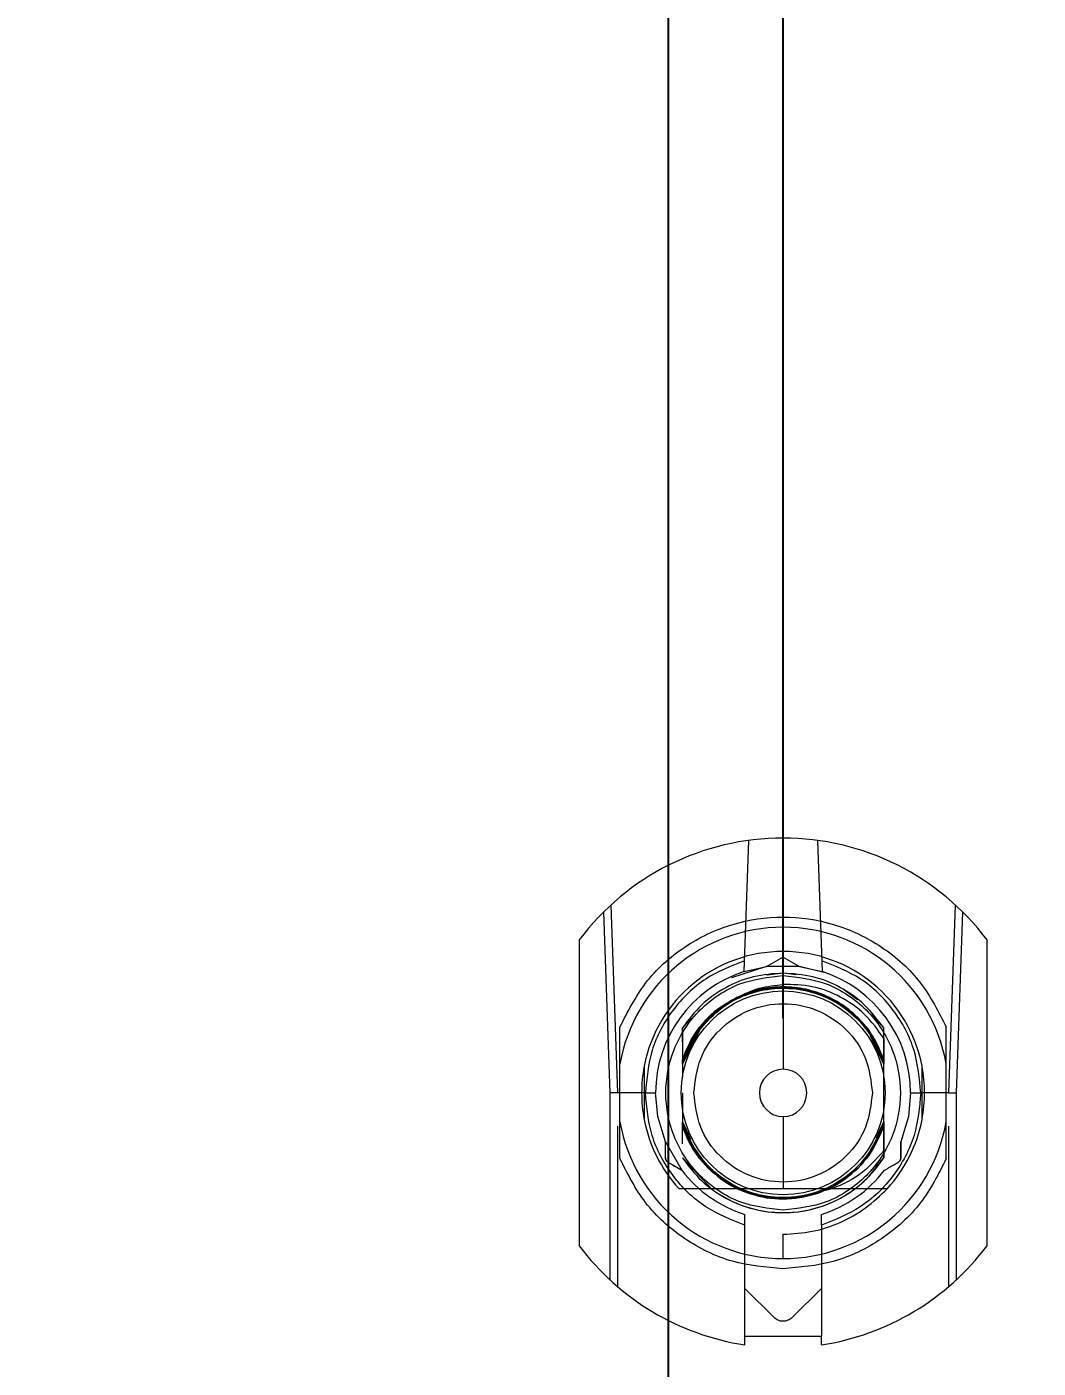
# Model space of a CAD drawing. Header units: millimetres. Extents: x -84 to 500, y -79 to 355.
# Drawn here: x 335.18 to 355.01, y 235.14 to 261.46 of the extents above; entities that cross this region are included whole.
import ezdxf
from ezdxf.lldxf.tags import DXFTag

# ---------------------------------------------------------------- set-up
doc = ezdxf.new("R2010")
doc.units = ezdxf.units.MM
doc.header["$PDSIZE"] = -1
tags = doc.linetypes.add('HIDDEN', pattern=[1.905, 1.27, -0.635]).pattern_tags.tags
tags[6:7] = [DXFTag(74, 4), DXFTag(75, 0), DXFTag(340, '0'), DXFTag(46, 1.0), DXFTag(50, 0.0), DXFTag(44, 0.0), DXFTag(45, 0.0)]
tags[4:5] = [DXFTag(74, 4), DXFTag(75, 0), DXFTag(340, '0'), DXFTag(46, 1.0), DXFTag(50, 0.0), DXFTag(44, 0.0), DXFTag(45, 0.0)]
doc.dimstyles.new('ISO-25', dxfattribs={"dimtxt": 2.5, "dimasz": 2.5, "dimexe": 1.25, "dimexo": 0.625, "dimtad": 1, "dimtxsty": 'Standard', "dimcen": 2.5, "dimadec": 0, "dimazin": 0, "dimtfac": 1, "dimtmove": 0, "dimatfit": 3, "dimfxl": 0, "dimarcsym": 0})

# ---------------------------------------------------------------- blocks, each defined once
blk = doc.blocks.new('*D104')
at = {"color": 0, "linetype": 'ByBlock', "lineweight": -2}
for p, q in [((357.387, 315.419), (357.387, 343.952)), ((359.8, 308.815), (357.387, 315.419)), ((359.8, 282.085), (359.8, 308.815))]:
    blk.add_line(p, q, dxfattribs=at)
at = {"layer": 'DEFPOINTS', "color": 0, "linetype": 'ByBlock'}
blk.add_point((359.8, 281.085), dxfattribs=at)
at = {"color": 0, "linetype": 'ByBlock', "insert": (354.113, 333.75), "char_height": 3.5, "attachment_point": 5, "rotation": 90}
blk.add_mtext('359,800', dxfattribs=at)
blk = doc.blocks.new('*D103')
at = {"color": 0, "linetype": 'ByBlock', "lineweight": -2}
blk.add_line((392.56, 287.37), (392.56, 345.31), dxfattribs=at)
at = {"layer": 'DEFPOINTS', "color": 0, "linetype": 'ByBlock'}
blk.add_point((392.56, 286.37), dxfattribs=at)
at = {"color": 0, "linetype": 'ByBlock', "insert": (389.286, 334.81), "char_height": 3.5, "attachment_point": 5, "rotation": 90}
blk.add_mtext('392,560', dxfattribs=at)
blk = doc.blocks.new('*D60')
at = {"color": 0, "linetype": 'ByBlock', "lineweight": -2}
for p, q in [((429.688, 279.42), (436.292, 282.059)), ((436.292, 282.059), (465.42, 282.059)), ((399.51, 279.42), (429.688, 279.42))]:
    blk.add_line(p, q, dxfattribs=at)
at = {"layer": 'DEFPOINTS', "color": 0, "linetype": 'ByBlock'}
blk.add_point((398.51, 279.42), dxfattribs=at)
at = {"color": 0, "linetype": 'ByBlock', "insert": (454.92, 285.333), "char_height": 3.5, "attachment_point": 5}
blk.add_mtext('279,420', dxfattribs=at)
blk = doc.blocks.new('*D190')
at = {"color": 0, "linetype": 'ByBlock', "lineweight": -2}
for p, q in [((429.827, 280.62), (436.431, 290.705)), ((436.431, 290.705), (464.964, 290.705)), ((361.265, 280.62), (429.827, 280.62))]:
    blk.add_line(p, q, dxfattribs=at)
at = {"layer": 'DEFPOINTS', "color": 0, "linetype": 'ByBlock'}
blk.add_point((360.265, 280.62), dxfattribs=at)
at = {"color": 0, "linetype": 'ByBlock', "insert": (454.762, 293.979), "char_height": 3.5, "attachment_point": 5}
blk.add_mtext('280,620', dxfattribs=at)
blk = doc.blocks.new('*D116')
at = {"color": 0, "linetype": 'ByBlock', "lineweight": -2}
for p, q in [((400.941, 308.34), (400.941, 337.468)), ((407.239, 301.736), (400.941, 308.34)), ((407.239, 211.51), (407.239, 301.736))]:
    blk.add_line(p, q, dxfattribs=at)
at = {"layer": 'DEFPOINTS', "color": 0, "linetype": 'ByBlock'}
blk.add_point((407.239, 210.51), dxfattribs=at)
at = {"color": 0, "linetype": 'ByBlock', "insert": (397.667, 326.968), "char_height": 3.5, "attachment_point": 5, "rotation": 90}
blk.add_mtext('407,239', dxfattribs=at)
blk = doc.blocks.new('*D94')
at = {"color": 0, "linetype": 'ByBlock', "lineweight": -2}
for p, q in [((432.095, 298.31), (435.867, 300.366)), ((435.867, 300.366), (463.84, 300.366)), ((426.491, 298.31), (432.095, 298.31))]:
    blk.add_line(p, q, dxfattribs=at)
at = {"layer": 'DEFPOINTS', "color": 0, "linetype": 'ByBlock'}
blk.add_point((425.491, 298.31), dxfattribs=at)
at = {"color": 0, "linetype": 'ByBlock', "insert": (453.918, 303.64), "char_height": 3.5, "attachment_point": 5}
blk.add_mtext('298,310', dxfattribs=at)
blk = doc.blocks.new('*D100')
at = {"color": 0, "linetype": 'ByBlock', "lineweight": -2}
for p, q in [((438.404, 304.8), (441.522, 311.942)), ((441.522, 311.942), (469.46, 311.942)), ((432.8, 304.8), (438.404, 304.8))]:
    blk.add_line(p, q, dxfattribs=at)
at = {"layer": 'DEFPOINTS', "color": 0, "linetype": 'ByBlock'}
blk.add_point((431.8, 304.8), dxfattribs=at)
at = {"color": 0, "linetype": 'ByBlock', "insert": (459.555, 315.216), "char_height": 3.5, "attachment_point": 5}
blk.add_mtext('304,800', dxfattribs=at)
blk = doc.blocks.new('*D102')
at = {"color": 0, "linetype": 'ByBlock', "lineweight": -2}
for p, q in [((423.034, 313.81), (423.034, 341.188)), ((431.8, 311.404), (423.034, 313.81)), ((431.8, 305.8), (431.8, 311.404))]:
    blk.add_line(p, q, dxfattribs=at)
at = {"layer": 'DEFPOINTS', "color": 0, "linetype": 'ByBlock'}
blk.add_point((431.8, 304.8), dxfattribs=at)
at = {"color": 0, "linetype": 'ByBlock', "insert": (419.76, 331.563), "char_height": 3.5, "attachment_point": 5, "rotation": 90}
blk.add_mtext('431,800', dxfattribs=at)
blk = doc.blocks.new('*D114')
at = {"color": 0, "linetype": 'ByBlock', "lineweight": -2}
for p, q in [((427.163, 240.585), (433.767, 246.415)), ((433.767, 246.415), (462.895, 246.415)), ((407.051, 240.585), (427.163, 240.585))]:
    blk.add_line(p, q, dxfattribs=at)
at = {"layer": 'DEFPOINTS', "color": 0, "linetype": 'ByBlock'}
blk.add_point((406.051, 240.585), dxfattribs=at)
at = {"color": 0, "linetype": 'ByBlock', "insert": (452.395, 249.689), "char_height": 3.5, "attachment_point": 5}
blk.add_mtext('240,585', dxfattribs=at)
blk = doc.blocks.new('*D117')
at = {"color": 0, "linetype": 'ByBlock', "lineweight": -2}
for p, q in [((375.623, 311.577), (375.623, 340.11)), ((378.2, 304.973), (375.623, 311.577)), ((378.2, 242.005), (378.2, 304.973))]:
    blk.add_line(p, q, dxfattribs=at)
at = {"layer": 'DEFPOINTS', "color": 0, "linetype": 'ByBlock'}
blk.add_point((378.2, 241.005), dxfattribs=at)
at = {"color": 0, "linetype": 'ByBlock', "insert": (372.349, 329.907), "char_height": 3.5, "attachment_point": 5, "rotation": 90}
blk.add_mtext('378,200', dxfattribs=at)
blk = doc.blocks.new('*D118')
at = {"color": 0, "linetype": 'ByBlock', "lineweight": -2}
for p, q in [((346.874, 316.264), (346.874, 343.047)), ((350.01, 309.66), (346.874, 316.264)), ((350.01, 242.005), (350.01, 309.66))]:
    blk.add_line(p, q, dxfattribs=at)
at = {"layer": 'DEFPOINTS', "color": 0, "linetype": 'ByBlock'}
blk.add_point((350.01, 241.005), dxfattribs=at)
at = {"color": 0, "linetype": 'ByBlock', "insert": (343.6, 333.72), "char_height": 3.5, "attachment_point": 5, "rotation": 90}
blk.add_mtext('350,010', dxfattribs=at)
blk = doc.blocks.new('*D187')
at = {"color": 0, "linetype": 'ByBlock', "lineweight": -2}
for p, q in [((338.803, 312.856), (338.803, 341.984)), ((347.76, 306.252), (338.803, 312.856)), ((347.76, 174.27), (347.76, 306.252))]:
    blk.add_line(p, q, dxfattribs=at)
at = {"layer": 'DEFPOINTS', "color": 0, "linetype": 'ByBlock'}
blk.add_point((347.76, 173.27), dxfattribs=at)
at = {"color": 0, "linetype": 'ByBlock', "insert": (335.529, 331.484), "char_height": 3.5, "attachment_point": 5, "rotation": 90}
blk.add_mtext('347,760', dxfattribs=at)
blk = doc.blocks.new('*D188')
at = {"color": 0, "linetype": 'ByBlock', "lineweight": -2}
for p, q in [((366.99, 308.283), (366.99, 337.411)), ((375.63, 301.679), (366.99, 308.283)), ((375.63, 176.67), (375.63, 301.679))]:
    blk.add_line(p, q, dxfattribs=at)
at = {"layer": 'DEFPOINTS', "color": 0, "linetype": 'ByBlock'}
blk.add_point((375.63, 175.67), dxfattribs=at)
at = {"color": 0, "linetype": 'ByBlock', "insert": (363.716, 326.911), "char_height": 3.5, "attachment_point": 5, "rotation": 90}
blk.add_mtext('375,630', dxfattribs=at)

msp = doc.modelspace()

# ---------------------------------------------------------------- linework, layer by layer
at = {"color": 7, "linetype": 'HIDDEN', "lineweight": 0}
for p, q in [((349.2451, 242.9201), (349.335, 245.4942)), ((350.685, 245.4942), (350.7749, 242.9201)), ((346.6313, 244.2257), (346.76, 240.54)), ((353.26, 240.54), (353.3887, 244.2257)), ((346.6156, 240.54), (346.4915, 244.0925)), ((353.5285, 244.0925), (353.4044, 240.54)), ((349.6871, 243.0191), (349.96, 243.1766)), ((350.06, 243.1766), (350.3329, 243.0191)), ((349.6871, 243.0191), (348.999, 242.7989)), ((349.2451, 242.9201), (349.6871, 243.0191)), ((350.3329, 243.0191), (349.6871, 243.0191)), ((350.3329, 243.0191), (350.7749, 242.9201)), ((350.8108, 242.9), (350.3329, 243.0191)), ((350.01, 242.89), (349.6863, 242.8494)), ((350.01, 242.89), (349.6997, 242.8511)), ((350.2749, 242.8568), (350.01, 242.89)), ((351.0497, 242.3409), (350.6895, 242.4986)), ((351.4666, 242.3645), (351.185, 242.5752)), ((348.2004, 242.011), (348.035, 241.8135)), ((348.1518, 241.9528), (348.035, 241.8135)), ((351.985, 241.8135), (351.7558, 242.087)), ((348.035, 241.5409), (348.035, 241.8135)), ((348.035, 241.8135), (348.035, 241.1909)), ((348.035, 241.106), (348.3962, 241.8115)), ((348.035, 241.1909), (348.2993, 241.7049)), ((348.2993, 241.7049), (348.035, 241.1909)), ((348.035, 241.1909), (348.2993, 241.7049)), ((348.035, 241.106), (348.2859, 241.6381)), ((348.2859, 241.6381), (348.035, 241.106)), ((348.035, 241.106), (348.2859, 241.6381)), ((348.2859, 241.6381), (348.035, 241.106)), ((348.2648, 241.6379), (348.035, 241.1909)), ((351.985, 241.1909), (351.7216, 241.7032)), ((351.7226, 241.6625), (351.985, 241.106)), ((351.985, 241.106), (351.7226, 241.6625)), ((351.7226, 241.6625), (351.985, 241.106)), ((351.985, 241.106), (351.7226, 241.6625)), ((351.985, 241.1909), (351.985, 241.8135)), ((351.985, 240.8552), (351.985, 241.6126)), ((351.985, 241.6126), (351.985, 241.1909)), ((348.035, 241.106), (348.2566, 241.5759)), ((348.2565, 241.5758), (348.035, 241.106)), ((347.285, 241.0644), (347.285, 241.0644)), ((348.035, 241.106), (348.035, 240.8552)), ((351.985, 240.2248), (351.985, 240.8552)), ((346.76, 240.54), (346.6156, 240.54)), ((346.6157, 236.8687), (346.6157, 240.54)), ((347.31, 240.54), (346.76, 240.54)), ((347.31, 240.54), (347.51, 240.54)), ((348.035, 240.54), (348.035, 240.2719)), ((352.51, 240.54), (352.71, 240.54)), ((353.26, 240.54), (352.71, 240.54)), ((353.26, 240.54), (353.4043, 240.54)), ((353.4043, 240.54), (353.4043, 236.8687)), ((348.035, 240.4584), (348.035, 240.2248)), ((348.035, 240.2248), (348.035, 239.974)), ((351.985, 239.2665), (351.985, 240.2248)), ((346.76, 239.8897), (346.76, 236.7403)), ((348.1948, 239.635), (348.035, 239.974)), ((348.035, 239.974), (348.1948, 239.635)), ((348.035, 239.5391), (348.035, 239.8891)), ((348.3289, 239.3174), (348.035, 239.8891)), ((348.329, 239.3174), (348.035, 239.8891)), ((348.035, 239.8891), (348.159, 239.648)), ((351.8231, 239.5743), (351.985, 239.8891)), ((351.985, 239.974), (351.8375, 239.6611)), ((351.8375, 239.6611), (351.985, 239.974)), ((351.985, 239.2665), (351.985, 239.8891)), ((351.985, 239.8891), (351.985, 239.2665)), ((353.26, 236.7403), (353.26, 239.8897)), ((347.7016, 239.5801), (348.0245, 239.0209)), ((352.3184, 239.5801), (352.3184, 239.265)), ((348.6124, 238.6508), (348.035, 239.2665)), ((348.035, 239.2665), (348.2328, 239.0305)), ((351.8356, 239.0882), (351.985, 239.2665)), ((348.0245, 239.0209), (347.7516, 239.1784)), ((349.26, 235.765), (349.26, 237.9463)), ((350.76, 237.9463), (350.76, 235.765)), ((349.8332, 236.1319), (349.26, 236.7052)), ((350.76, 236.7052), (350.1868, 236.1319))]:
    msp.add_line(p, q, dxfattribs=at)
at = {"color": 7, "linetype": 'Continuous', "lineweight": 15}
for p, q in [((350.01, 243.315), (350.01, 243.79)), ((346.01, 243.54), (346.01, 237.54)), ((354.01, 237.54), (354.01, 243.54)), ((350.01, 243.315), (350.01, 241.0048)), ((350.01, 240.0752), (350.01, 238.665)), ((350.01, 237.29), (350.01, 237.765)), ((349.26, 235.765), (350.76, 235.765)), ((349.26, 235.5966), (349.26, 235.765)), ((350.76, 235.5966), (350.76, 235.765))]:
    msp.add_line(p, q, dxfattribs=at)
at = {"color": 7, "linetype": 'HIDDEN', "lineweight": 0, "flags": 128}
for points in [[(351.0372, 242.3192), (351.0372, 242.3192)], [(348.035, 241.8135), (348.035, 241.8135)], [(351.985, 241.8135), (351.985, 241.8135)], [(351.985, 241.8135), (351.985, 241.8135)], [(351.985, 241.8135), (351.985, 241.8135)], [(351.985, 241.8135), (351.985, 241.8135)], [(351.985, 241.8135), (351.985, 241.8135)], [(351.985, 241.8135), (351.985, 241.8135)], [(351.985, 241.8135), (351.985, 241.8135)], [(351.7892, 241.5672), (351.7892, 241.5672)], [(348.035, 241.106), (348.035, 241.106)], [(348.035, 241.106), (348.035, 241.106)], [(348.035, 241.106), (348.035, 241.106)], [(348.035, 241.106), (348.035, 241.106)], [(348.035, 241.106), (348.035, 241.106)], [(348.035, 241.106), (348.035, 241.106)], [(348.035, 241.106), (348.035, 241.106)], [(348.035, 241.106), (348.035, 241.106)], [(351.985, 240.8552), (351.985, 240.8552)], [(347.7016, 239.5801), (347.5537, 240.0744), (347.51, 240.5485)], [(352.51, 240.54), (352.4663, 240.0744), (352.3184, 239.5801)], [(351.985, 240.2248), (351.985, 240.2248)], [(348.035, 239.974), (348.035, 239.974)], [(348.035, 239.974), (348.035, 239.974)], [(348.035, 239.974), (348.035, 239.974)], [(348.035, 239.974), (348.035, 239.974)], [(348.035, 239.974), (348.035, 239.974)], [(348.035, 239.2665), (348.035, 239.2665)], [(351.985, 239.2665), (351.985, 239.2665)], [(351.985, 239.2665), (351.985, 239.2665)], [(351.985, 239.2665), (351.985, 239.2665)], [(351.985, 239.2665), (351.985, 239.2665)], [(351.985, 239.2665), (351.985, 239.2665)], [(351.985, 239.2665), (351.985, 239.2665)], [(351.985, 239.2665), (351.985, 239.2665)], [(351.985, 239.2665), (351.985, 239.2665)], [(350.7861, 238.6108), (350.7575, 238.607), (350.7486, 238.6069), (350.7473, 238.6071), (350.7464, 238.6075), (350.7463, 238.6077), (350.7462, 238.6077), (350.7462, 238.6078), (350.7462, 238.6078), (350.7462, 238.6078), (350.7462, 238.6078), (350.7462, 238.6078), (350.7462, 238.6077), (350.7462, 238.6075), (350.7462, 238.6074), (350.7462, 238.6074), (350.7462, 238.6074), (350.7462, 238.6074), (350.7462, 238.6074), (350.7462, 238.6075), (350.7461, 238.6077), (350.7461, 238.6079), (350.746, 238.608), (350.746, 238.608), (350.746, 238.6081), (350.746, 238.6081), (350.746, 238.6081), (350.746, 238.6081), (350.746, 238.6084), (350.7461, 238.6088), (350.7465, 238.6094), (350.7494, 238.6121), (350.8789, 238.6763), (351.0419, 238.7634)]]:
    msp.add_lwpolyline(points, dxfattribs=at)
at = {"color": 7, "linetype": 'HIDDEN', "lineweight": 0}
msp.add_circle((350.01, 240.54), 2, dxfattribs=at)
at = {"color": 7, "linetype": 'Continuous', "lineweight": 15}
for radius, start, end in [(5, 36.8699, 143.1301), (3.25, 90, 169.93673), (3.25, 10.06327, 90), (2.775, 90, 169.10705), (2.775, 10.89295, 90), (2.775, 169.10676, 190.89295), (2.775, 349.10668, 10.89376), (0.4648, 90, 270), (0.4648, 270, 90), (2.775, 190.89324, 222.50663), (2.775, 317.49336, 349.10705), (3.25, 190.06327, 270), (3.25, 270, 349.93673), (5, 216.8699, 261.37307), (5, 278.62693, 323.1301)]:
    msp.add_arc((350.01, 240.54), radius, start, end, dxfattribs=at)
at = {"color": 7, "linetype": 'HIDDEN', "lineweight": 0}
for radius, start, end in [(2.5, 107.81569, 180), (2.5, 0, 72.18431), (2.35, 233.50581, 327.18508), (2.5, 217.42024, 252.5424), (2.5, 287.4576, 322.57976)]:
    msp.add_arc((350.01, 240.54), radius, start, end, dxfattribs=at)
at = {"color": 7, "linetype": 'Continuous', "lineweight": 15}
for points, knots in [([(346.81, 241.8294), (346.9609, 242.1284), (347.2697, 242.7401), (348.053, 243.4422), (348.9927, 243.8906), (350.01, 244.0386), (351.0273, 243.8906), (351.967, 243.4422), (352.7503, 242.7401), (353.0591, 242.1284), (353.21, 241.8294)], [0, 0, 0, 0, 0.1222036, 0.25, 0.3777964, 0.5, 0.6222036, 0.75, 0.8777964, 1, 1, 1, 1]), ([(346.81, 241.1079), (346.81, 241.1084), (346.81, 241.1096), (346.81, 241.1213), (346.81, 241.1648), (346.81, 241.3613), (346.81, 241.5952), (346.81, 241.7914), (346.81, 241.8294)], [0, 0, 0, 0, 0.0169294, 0.0393005, 0.081695, 0.2361978, 0.8521567, 1, 1, 1, 1]), ([(353.21, 241.1079), (353.21, 241.1084), (353.21, 241.1096), (353.21, 241.1213), (353.21, 241.1648), (353.21, 241.3613), (353.21, 241.5952), (353.21, 241.7914), (353.21, 241.8294)], [0, 0, 0, 0, 0.0169294, 0.0393005, 0.081695, 0.2361978, 0.8521567, 1, 1, 1, 1]), ([(346.81, 239.9721), (346.81, 240.148), (346.81, 240.5005), (346.81, 240.8936), (346.81, 241.086), (346.81, 241.1079)], [0, 0, 0, 0, 0.4691002, 0.9396132, 1, 1, 1, 1]), ([(347.285, 241.0644), (347.285, 240.7743), (347.285, 240.4212), (347.285, 240.077), (347.285, 240.0156)], [0, 0, 0, 0, 0.8214863, 1, 1, 1, 1]), ([(352.735, 240.0156), (352.735, 240.3057), (352.735, 240.6588), (352.735, 241.003), (352.735, 241.0644)], [0, 0, 0, 0, 0.821497, 1, 1, 1, 1]), ([(353.21, 239.9721), (353.21, 240.148), (353.21, 240.5005), (353.21, 240.8936), (353.21, 241.086), (353.21, 241.1079)], [0, 0, 0, 0, 0.4691002, 0.9396132, 1, 1, 1, 1]), ([(346.81, 239.2506), (346.81, 239.3851), (346.81, 239.5589), (346.81, 239.7532), (346.81, 239.8338), (346.81, 239.8878), (346.81, 239.9274), (346.81, 239.9536), (346.81, 239.9676), (346.81, 239.9717), (346.81, 239.972), (346.81, 239.9721)], [0, 0, 0, 0, 0.5219302, 0.6747067, 0.7796367, 0.8517307, 0.9016652, 0.9545658, 0.9758811, 0.9930943, 1, 1, 1, 1]), ([(353.21, 239.2506), (353.21, 239.3851), (353.21, 239.5589), (353.21, 239.7532), (353.21, 239.8338), (353.21, 239.8878), (353.21, 239.9274), (353.21, 239.9536), (353.21, 239.9676), (353.21, 239.9717), (353.21, 239.972), (353.21, 239.9721)], [0, 0, 0, 0, 0.5219302, 0.6747067, 0.7796367, 0.8517307, 0.9016652, 0.9545658, 0.9758811, 0.9930943, 1, 1, 1, 1]), ([(350.004, 237.09), (349.6705, 237.1186), (348.9883, 237.1772), (348.0505, 237.6434), (347.2689, 238.3403), (346.9607, 238.9517), (346.81, 239.2506)], [0, 0, 0, 0, 0.2444238, 0.5, 0.7555762, 1, 1, 1, 1]), ([(353.21, 239.2506), (353.0588, 238.9509), (352.7495, 238.3377), (351.9646, 237.6397), (351.0229, 237.1742), (350.3385, 237.1176), (350.004, 237.09)], [0, 0, 0, 0, 0.2443904, 0.5, 0.7556096, 1, 1, 1, 1]), ([(347.9643, 238.665), (348.4019, 238.665), (349.0048, 238.665), (349.7937, 238.665), (350.01, 238.665)], [0, 0, 0, 0, 0.7257574, 1, 1, 1, 1]), ([(350.01, 238.665), (350.2049, 238.665), (350.7093, 238.665), (351.3911, 238.665), (351.8401, 238.665), (352.0557, 238.665)], [0, 0, 0, 0, 0.2465257, 0.6381396, 1, 1, 1, 1]), ([(350.01, 237.765), (350.2018, 237.7764), (350.5853, 237.7993), (351.1345, 237.9841), (351.6417, 238.264), (351.9177, 238.5313), (352.0557, 238.665)], [0, 0, 0, 0, 0.2500002, 0.5000003, 0.7500002, 1, 1, 1, 1])]:
    msp.add_open_spline(points, degree=3, knots=knots, dxfattribs=at)
at = {"color": 7, "linetype": 'HIDDEN', "lineweight": 0}
for points in [[(349.96, 243.1766), (349.9679, 243.1804), (349.9837, 243.188), (350.01, 243.191), (350.0363, 243.188), (350.0521, 243.1804), (350.06, 243.1766)], [(350.01, 242.89), (349.8144, 242.8759), (349.4233, 242.8478), (348.8751, 242.6222), (348.3884, 242.2837), (348.1528, 241.9703), (348.035, 241.8135)], [(350.01, 242.89), (349.8144, 242.8759), (349.4233, 242.8478), (348.8751, 242.6222), (348.3884, 242.2837), (348.1528, 241.9703), (348.035, 241.8135)], [(351.985, 241.8135), (351.8672, 241.9703), (351.6316, 242.2837), (351.1449, 242.6222), (350.5967, 242.8478), (350.2056, 242.8759), (350.01, 242.89)], [(351.985, 241.8135), (351.8672, 241.9703), (351.6316, 242.2837), (351.1449, 242.6222), (350.5967, 242.8478), (350.2056, 242.8759), (350.01, 242.89)], [(348.26, 240.54), (348.2863, 240.769), (348.3389, 241.2271), (348.7436, 241.8097), (349.3221, 242.1989), (350.01, 242.3356), (350.6979, 242.1989), (351.2764, 241.8097), (351.6811, 241.2271), (351.7337, 240.769), (351.76, 240.54)], [(351.76, 240.54), (351.7337, 240.311), (351.6811, 239.8529), (351.2764, 239.2703), (350.6979, 238.8811), (350.01, 238.7444), (349.3221, 238.8811), (348.7436, 239.2703), (348.3389, 239.8529), (348.2863, 240.311), (348.26, 240.54)], [(348.035, 239.974), (348.0832, 239.8348), (348.1796, 239.5564), (348.3586, 239.3223), (348.4481, 239.2053)], [(348.035, 239.2665), (348.1528, 239.1099), (348.3884, 238.7967), (348.8751, 238.456), (349.4233, 238.2387), (350.01, 238.1656), (350.5967, 238.2387), (351.1449, 238.456), (351.6316, 238.7967), (351.8672, 239.1099), (351.985, 239.2665)], [(350.1868, 236.1319), (350.161, 236.1114), (350.1093, 236.0704), (350.01, 236.0529), (349.9107, 236.0704), (349.859, 236.1114), (349.8332, 236.1319)]]:
    msp.add_open_spline(points, degree=3, dxfattribs=at)
for points, knots in [([(349.2525, 243.1316), (348.989, 243.0278), (348.4479, 242.8147), (347.8143, 242.1858), (347.3884, 241.4012), (347.3357, 240.822), (347.31, 240.54)], [0, 0, 0, 0, 0.2434225, 0.5, 0.7565775, 1, 1, 1, 1]), ([(352.71, 240.54), (352.6843, 240.822), (352.6316, 241.4012), (352.2057, 242.1858), (351.5721, 242.8147), (351.031, 243.0278), (350.7675, 243.1316)], [0, 0, 0, 0, 0.2434225, 0.5, 0.7565775, 1, 1, 1, 1]), ([(350.01, 238.24), (349.7208, 238.2709), (349.2743, 238.3186), (348.7381, 238.6049), (348.3727, 238.9021), (348.0735, 239.2681), (347.7962, 239.8041), (347.6542, 240.54), (347.7962, 241.2757), (348.0734, 241.8118), (348.3725, 242.1777), (348.738, 242.475), (349.2741, 242.7614), (349.7208, 242.8091), (350.01, 242.84)], [0, 0, 0, 0, 0.11972147, 0.18482351, 0.24999997, 0.31510204, 0.38027853, 0.5, 0.61972147, 0.68482351, 0.74999997, 0.81510204, 0.88027853, 1, 1, 1, 1]), ([(349.1054, 242.4125), (349.2481, 242.4805), (349.535, 242.6174), (349.851, 242.6518), (350.01, 242.6691)], [0, 0, 0, 0, 0.49706337, 1, 1, 1, 1]), ([(350.01, 242.84), (350.2992, 242.8091), (350.7457, 242.7614), (351.2819, 242.4751), (351.6473, 242.1779), (351.9465, 241.8119), (352.2238, 241.2759), (352.3658, 240.54), (352.2238, 239.8043), (351.9466, 239.2682), (351.6475, 238.9023), (351.282, 238.605), (350.7459, 238.3186), (350.2992, 238.2709), (350.01, 238.24)], [0, 0, 0, 0, 0.11972147, 0.18482351, 0.24999997, 0.31510204, 0.38027853, 0.5, 0.61972147, 0.68482351, 0.74999997, 0.81510204, 0.88027853, 1, 1, 1, 1]), ([(351.985, 241.6126), (351.8678, 241.7755), (351.635, 242.0992), (351.142, 242.44), (350.5906, 242.6538), (350.2026, 242.664), (350.01, 242.6691)], [0, 0, 0, 0, 0.2550541, 0.5067387, 0.755054, 1, 1, 1, 1]), ([(348.035, 241.1909), (348.1217, 241.3908), (348.2952, 241.7907), (348.7735, 242.2519), (349.3583, 242.5512), (350.01, 242.6537), (350.6616, 242.5512), (351.2465, 242.2519), (351.7248, 241.7907), (351.8983, 241.3909), (351.985, 241.1909)], [0, 0, 0, 0, 0.125, 0.25, 0.375, 0.5, 0.6250001, 0.75, 0.875, 1, 1, 1, 1]), ([(351.985, 241.106), (351.9041, 241.3128), (351.7423, 241.7265), (351.2658, 242.2088), (350.674, 242.5226), (350.01, 242.6304), (349.346, 242.5227), (348.7542, 242.2087), (348.2778, 241.7265), (348.1159, 241.3128), (348.035, 241.106)], [0, 0, 0, 0, 0.125, 0.2499999, 0.3749999, 0.5, 0.625, 0.7499999, 0.8749999, 1, 1, 1, 1]), ([(349.2929, 242.4795), (349.1201, 242.4043), (348.7481, 242.2424), (348.2963, 241.7878), (348.1221, 241.3899), (348.035, 241.1909)], [0, 0, 0, 0, 0.30254392, 0.65127175, 1, 1, 1, 1]), ([(348.3962, 241.8115), (348.5243, 241.9498), (348.7804, 242.2265), (349.2889, 242.4898), (349.8428, 242.6141), (350.4113, 242.5812), (350.9499, 242.3964), (351.4155, 242.0717), (351.7865, 241.6355), (351.9188, 241.2825), (351.985, 241.106)], [0, 0, 0, 0, 0.125, 0.2500002, 0.3750006, 0.5000009, 0.6250009, 0.7500008, 0.8750004, 1, 1, 1, 1]), ([(349.1054, 242.4125), (348.9713, 242.3299), (348.7044, 242.1656), (348.4986, 241.9291), (348.3962, 241.8115)], [0, 0, 0, 0, 0.50246698, 1, 1, 1, 1]), ([(351.985, 241.1909), (351.9302, 241.3282), (351.8206, 241.6027), (351.5506, 241.9586), (351.2175, 242.2527), (350.8282, 242.4688), (350.4023, 242.5985), (349.9593, 242.6336), (349.5158, 242.5804), (349.2422, 242.4684), (349.1054, 242.4125)], [0, 0, 0, 0, 0.1250001, 0.2500003, 0.3750004, 0.5000004, 0.6250004, 0.7500003, 0.8750002, 1, 1, 1, 1]), ([(348.035, 241.1909), (348.1177, 241.3949), (348.2575, 241.7395), (348.535, 241.9832), (348.6482, 242.0826)], [0, 0, 0, 0, 0.5921104, 1, 1, 1, 1]), ([(348.035, 241.1909), (348.035, 241.1693), (348.035, 241.1412), (348.035, 241.114), (348.035, 241.1071), (348.035, 241.1063), (348.035, 241.106)], [0, 0, 0, 0, 0.6594964, 0.855375, 0.9305525, 1, 1, 1, 1]), ([(348.035, 241.106), (348.035, 241.1064), (348.035, 241.1071), (348.035, 241.114), (348.035, 241.1406), (348.035, 241.1691), (348.035, 241.1909)], [0, 0, 0, 0, 0.06886768, 0.14541571, 0.34490932, 1, 1, 1, 1]), ([(348.035, 241.1909), (348.035, 241.1693), (348.035, 241.1412), (348.035, 241.114), (348.035, 241.1071), (348.035, 241.1063), (348.035, 241.106)], [0, 0, 0, 0, 0.6593585, 0.8552741, 0.9304978, 1, 1, 1, 1]), ([(348.035, 241.106), (348.035, 241.1064), (348.035, 241.1072), (348.035, 241.114), (348.035, 241.1406), (348.035, 241.1691), (348.035, 241.1909)], [0, 0, 0, 0, 0.0689479, 0.1455816, 0.3451712, 1, 1, 1, 1]), ([(351.985, 241.106), (351.985, 241.1064), (351.985, 241.1071), (351.985, 241.114), (351.985, 241.1406), (351.985, 241.1691), (351.985, 241.1909)], [0, 0, 0, 0, 0.0688628, 0.1453806, 0.3448142, 1, 1, 1, 1]), ([(351.985, 241.1909), (351.985, 241.1693), (351.985, 241.1412), (351.985, 241.114), (351.985, 241.1071), (351.985, 241.1063), (351.985, 241.106)], [0, 0, 0, 0, 0.65929549, 0.85525289, 0.93049662, 1, 1, 1, 1]), ([(351.985, 241.106), (351.985, 241.1064), (351.985, 241.1071), (351.985, 241.114), (351.985, 241.1406), (351.985, 241.1691), (351.985, 241.1909)], [0, 0, 0, 0, 0.0689465, 0.145569, 0.3451359, 1, 1, 1, 1]), ([(351.985, 241.1909), (351.985, 241.1693), (351.985, 241.1412), (351.985, 241.114), (351.985, 241.1071), (351.985, 241.1063), (351.985, 241.106)], [0, 0, 0, 0, 0.6595874, 0.8554208, 0.9305688, 1, 1, 1, 1]), ([(349.26, 237.9463), (348.9957, 238.0495), (348.4528, 238.2617), (347.8165, 238.8909), (347.3888, 239.6769), (347.3358, 240.2574), (347.31, 240.54)], [0, 0, 0, 0, 0.2433924, 0.5, 0.7566076, 1, 1, 1, 1]), ([(352.71, 240.54), (352.6842, 240.2574), (352.6312, 239.6769), (352.2035, 238.8909), (351.5672, 238.2617), (351.0243, 238.0495), (350.76, 237.9463)], [0, 0, 0, 0, 0.2433924, 0.5, 0.7566076, 1, 1, 1, 1]), ([(348.035, 239.974), (348.035, 239.9736), (348.035, 239.9729), (348.035, 239.966), (348.035, 239.9394), (348.035, 239.9109), (348.035, 239.8891)], [0, 0, 0, 0, 0.0688976, 0.145453, 0.3449293, 1, 1, 1, 1]), ([(348.035, 239.8891), (348.035, 239.9107), (348.035, 239.9388), (348.035, 239.966), (348.035, 239.9729), (348.035, 239.9737), (348.035, 239.974)], [0, 0, 0, 0, 0.6594708, 0.8553283, 0.9305157, 1, 1, 1, 1]), ([(348.035, 239.974), (348.0832, 239.8348), (348.1796, 239.5564), (348.3586, 239.3223), (348.4481, 239.2053)], [0, 0, 0, 0, 0.5000007, 1, 1, 1, 1]), ([(351.985, 239.974), (351.9041, 239.7672), (351.7423, 239.3535), (351.2657, 238.8713), (350.674, 238.5574), (350.01, 238.4496), (349.346, 238.5573), (348.7543, 238.8713), (348.2777, 239.3535), (348.1159, 239.7672), (348.035, 239.974)], [0, 0, 0, 0, 0.1249999, 0.2499999, 0.375, 0.5000001, 0.625, 0.75, 0.8750001, 1, 1, 1, 1]), ([(348.035, 239.974), (348.1159, 239.7672), (348.2777, 239.3535), (348.7543, 238.8713), (349.346, 238.5573), (350.01, 238.4496), (350.674, 238.5574), (351.2657, 238.8713), (351.7423, 239.3535), (351.9041, 239.7672), (351.985, 239.974)], [0, 0, 0, 0, 0.1249999, 0.25, 0.375, 0.4999999, 0.625, 0.7500001, 0.8750001, 1, 1, 1, 1]), ([(351.9849, 239.974), (351.904, 239.7672), (351.7422, 239.3535), (351.2657, 238.8713), (350.674, 238.5574), (350.01, 238.4496), (349.346, 238.5574), (348.7543, 238.8713), (348.2778, 239.3535), (348.116, 239.7672), (348.035, 239.974)], [0, 0, 0, 0, 0.125, 0.2499999, 0.3749997, 0.4999996, 0.6249996, 0.7499996, 0.8749997, 1, 1, 1, 1]), ([(348.035, 239.974), (348.116, 239.7672), (348.2778, 239.3535), (348.7543, 238.8713), (349.346, 238.5574), (350.01, 238.4496), (350.674, 238.5574), (351.2657, 238.8713), (351.7422, 239.3535), (351.904, 239.7672), (351.9849, 239.974)], [0, 0, 0, 0, 0.1250003, 0.2500004, 0.3750004, 0.5000004, 0.6250003, 0.7500001, 0.875, 1, 1, 1, 1]), ([(351.985, 239.974), (351.904, 239.7672), (351.7422, 239.3535), (351.2657, 238.8713), (350.674, 238.5574), (350.01, 238.4496), (349.346, 238.5574), (348.7543, 238.8713), (348.2778, 239.3535), (348.116, 239.7672), (348.035, 239.974)], [0, 0, 0, 0, 0.1250001, 0.2500001, 0.375, 0.5, 0.6249999, 0.7499998, 0.8749999, 1, 1, 1, 1]), ([(348.035, 239.974), (348.116, 239.7672), (348.2778, 239.3535), (348.7543, 238.8713), (349.346, 238.5574), (350.01, 238.4496), (350.674, 238.5574), (351.2657, 238.8713), (351.7422, 239.3535), (351.904, 239.7672), (351.985, 239.974)], [0, 0, 0, 0, 0.1250001, 0.2500002, 0.3750001, 0.5, 0.625, 0.7499999, 0.8749999, 1, 1, 1, 1]), ([(348.7732, 238.8683), (348.6106, 239.0098), (348.2854, 239.2928), (348.1185, 239.6903), (348.035, 239.8891)], [0, 0, 0, 0, 0.5000004, 1, 1, 1, 1]), ([(348.5491, 239.0959), (348.4724, 239.1651), (348.2338, 239.3802), (348.1154, 239.6833), (348.035, 239.8891)], [0, 0, 0, 0, 0.321279, 1, 1, 1, 1]), ([(348.035, 239.8891), (348.1217, 239.6892), (348.2952, 239.2893), (348.7735, 238.8281), (349.3583, 238.5288), (350.01, 238.4264), (350.6616, 238.5288), (351.2465, 238.8281), (351.7248, 239.2893), (351.8983, 239.6892), (351.985, 239.8891)], [0, 0, 0, 0, 0.12499992, 0.24999986, 0.37499982, 0.4999998, 0.62499981, 0.74999985, 0.87499991, 1, 1, 1, 1]), ([(351.985, 239.8891), (351.8983, 239.6892), (351.7249, 239.2893), (351.2464, 238.8281), (350.6619, 238.529), (350.0092, 238.4258), (349.3613, 238.5309), (348.779, 238.8124), (348.502, 239.1251), (348.3695, 239.2746)], [0, 0, 0, 0, 0.14456338, 0.28912675, 0.43369012, 0.57825348, 0.72281683, 0.86738019, 1, 1, 1, 1]), ([(351.985, 239.8891), (351.8983, 239.6892), (351.7249, 239.2893), (351.2464, 238.8281), (350.6619, 238.5291), (350.0089, 238.4255), (349.3624, 238.5322), (348.8192, 238.7871), (348.5718, 239.0616), (348.4701, 239.1745)], [0, 0, 0, 0, 0.1492875, 0.2985749, 0.4478623, 0.5971496, 0.746437, 0.8957243, 1, 1, 1, 1]), ([(348.4801, 239.1646), (348.5787, 239.0553), (348.8231, 238.7845), (349.3625, 238.5323), (350.0089, 238.4254), (350.662, 238.529), (351.2464, 238.828), (351.7249, 239.2893), (351.8983, 239.6892), (351.985, 239.8891)], [0, 0, 0, 0, 0.1013776, 0.2511479, 0.4009184, 0.550689, 0.7004591, 0.8502298, 1, 1, 1, 1]), ([(351.985, 239.8891), (351.8983, 239.6892), (351.7249, 239.2893), (351.2464, 238.828), (350.662, 238.5291), (350.0086, 238.4251), (349.3635, 238.5335), (348.8505, 238.7669), (348.6264, 239.0115), (348.5491, 239.0959)], [0, 0, 0, 0, 0.1532182, 0.3064365, 0.4596547, 0.6128729, 0.7660911, 0.9193093, 1, 1, 1, 1]), ([(348.7913, 238.8551), (348.9787, 238.7439), (349.3536, 238.5216), (350.0113, 238.4283), (350.6613, 238.5283), (351.2466, 238.8283), (351.7248, 239.2893), (351.8983, 239.6892), (351.985, 239.8891)], [0, 0, 0, 0, 0.1666667, 0.3333333, 0.5, 0.6666666, 0.8333333, 1, 1, 1, 1]), ([(351.985, 239.8891), (351.985, 239.9107), (351.985, 239.9388), (351.985, 239.966), (351.985, 239.9729), (351.985, 239.9736), (351.985, 239.974)], [0, 0, 0, 0, 0.65932641, 0.85527652, 0.93050986, 1, 1, 1, 1]), ([(351.985, 239.974), (351.985, 239.9737), (351.985, 239.9729), (351.985, 239.9661), (351.985, 239.9394), (351.985, 239.9109), (351.985, 239.8891)], [0, 0, 0, 0, 0.0688397, 0.1453138, 0.3446789, 1, 1, 1, 1]), ([(351.985, 239.8891), (351.985, 239.9107), (351.985, 239.9388), (351.985, 239.9661), (351.985, 239.9729), (351.985, 239.9737), (351.985, 239.974)], [0, 0, 0, 0, 0.659561, 0.8553789, 0.9305367, 1, 1, 1, 1]), ([(347.7016, 239.265), (347.7016, 239.347), (347.7016, 239.4554), (347.7016, 239.5519), (347.7016, 239.5765), (347.7016, 239.5789), (347.7016, 239.5801)], [0, 0, 0, 0, 0.6387178, 0.8437471, 0.9250006, 1, 1, 1, 1]), ([(352.3184, 239.265), (352.3184, 239.347), (352.3184, 239.4554), (352.3184, 239.5519), (352.3184, 239.5765), (352.3184, 239.5789), (352.3184, 239.5801)], [0, 0, 0, 0, 0.6386768, 0.8437391, 0.9249986, 1, 1, 1, 1]), ([(347.7516, 239.1784), (347.7444, 239.1833), (347.73, 239.1931), (347.7142, 239.2145), (347.7036, 239.2389), (347.7023, 239.2563), (347.7016, 239.265)], [0, 0, 0, 0, 0.2508005, 0.5000001, 0.7491996, 1, 1, 1, 1]), ([(347.7016, 239.265), (347.7019, 239.2573), (347.7023, 239.2469), (347.7079, 239.2296), (347.7116, 239.2213), (347.7147, 239.2155), (347.7182, 239.2098), (347.7236, 239.2022), (347.736, 239.1882), (347.745, 239.1826), (347.7516, 239.1784)], [0, 0, 0, 0, 0.3001484, 0.4066758, 0.452606, 0.4958734, 0.5400992, 0.5867242, 0.6945387, 1, 1, 1, 1]), ([(351.985, 239.401), (351.8323, 239.2342), (351.5268, 238.9004), (351.0744, 238.6863), (350.8217, 238.6201), (350.7861, 238.6107)], [0, 0, 0, 0, 0.461832, 0.924144, 1, 1, 1, 1]), ([(352.3184, 239.265), (352.3177, 239.2563), (352.3164, 239.2389), (352.3058, 239.2145), (352.29, 239.1931), (352.2756, 239.1833), (352.2684, 239.1784)], [0, 0, 0, 0, 0.2508005, 0.5000001, 0.7491996, 1, 1, 1, 1]), ([(352.2684, 239.1784), (352.2749, 239.1825), (352.2837, 239.1881), (352.2959, 239.2015), (352.3012, 239.2089), (352.3047, 239.2144), (352.3079, 239.2203), (352.3118, 239.2288), (352.3177, 239.2466), (352.3181, 239.2572), (352.3184, 239.265)], [0, 0, 0, 0, 0.3001484, 0.4066758, 0.452606, 0.4958734, 0.5400992, 0.5867242, 0.6945387, 1, 1, 1, 1]), ([(347.7516, 239.1784), (347.8227, 239.1374), (347.9165, 239.0832), (348.0001, 239.035), (348.0214, 239.0226), (348.0235, 239.0214), (348.0245, 239.0209)], [0, 0, 0, 0, 0.6387212, 0.8437522, 0.9250038, 1, 1, 1, 1]), ([(348.4481, 239.2053), (348.5347, 239.1132), (348.6364, 239.005), (348.75, 238.9009), (348.7695, 238.879), (348.7733, 238.8721), (348.7737, 238.8697), (348.7735, 238.8688), (348.7733, 238.8684), (348.7732, 238.8683)], [0, 0, 0, 0, 0.8053593, 0.9459667, 0.9826923, 0.9932326, 0.9969187, 0.9985022, 1, 1, 1, 1]), ([(351.9955, 239.0209), (351.9965, 239.0214), (351.9986, 239.0227), (352.02, 239.035), (352.0722, 239.0652), (352.1593, 239.1154), (352.2301, 239.1563), (352.2684, 239.1784)], [0, 0, 0, 0, 0.074114, 0.1549226, 0.3599105, 0.65372, 1, 1, 1, 1]), ([(349.26, 237.9463), (349.26, 237.974), (349.26, 238.0291), (349.26, 238.0973), (349.26, 238.1465), (349.26, 238.1523), (349.26, 238.1552)], [0, 0, 0, 0, 0.2581054, 0.5125954, 0.7555938, 1, 1, 1, 1]), ([(350.76, 237.9463), (350.76, 237.9741), (350.76, 238.0293), (350.76, 238.0975), (350.76, 238.1465), (350.76, 238.1523), (350.76, 238.1552)], [0, 0, 0, 0, 0.2586201, 0.5136175, 0.7560903, 1, 1, 1, 1])]:
    msp.add_open_spline(points, degree=3, knots=knots, dxfattribs=at)

# ---------------------------------------------------------------- dimensions: what is measured, and where the dimension line sits
for feature_location, offset, dtype, picture, middle in [((392.56, 286.37), (0, 36.4157), 1, '*D103', (389.286, 334.8097)), ((359.8, 281.0848), (-2.4125, 40.9386), 1, '*D104', (354.1135, 333.7499)), ((350.01, 241.0048), (-3.1363, 81.8636), 1, '*D118', (343.5997, 333.7198)), ((347.76, 173.27), (-8.9566, 146.1905), 1, '*D187', (335.5294, 331.4845)), ((431.8, 304.8), (-8.766, 15.614), 1, '*D102', (419.76, 331.563)), ((378.2, 241.0048), (-2.5774, 77.176), 1, '*D117', (372.3486, 329.9072)), ((407.239, 210.51), (-6.298, 104.434), 1, '*D116', (397.667, 326.968)), ((375.63, 175.67), (-8.6404, 139.2171), 1, '*D188', (363.7156, 326.9111)), ((431.8, 304.8), (16.326, 7.1424), 0, '*D100', (459.555, 315.2164)), ((425.4912, 298.3102), (16.9802, 2.0555), 0, '*D94', (453.9179, 303.6397)), ((360.2648, 280.62), (82.7706, 10.0851), 0, '*D190', (454.7618, 293.9791)), ((398.51, 279.42), (44.3857, 2.6391), 0, '*D60', (454.9197, 285.3331)), ((406.0513, 240.585), (34.3199, 5.8296), 0, '*D114', (452.3952, 249.6885))]:
    dim = msp.add_ordinate_dim(feature_location=feature_location, offset=offset, dtype=dtype, origin=(0, 0), dimstyle='ISO-25', override={"dimtxt": 3.5, "dimasz": 3.302, "dimexe": 1, "dimexo": 1, "dimgap": 1.524, "dimtih": 1, "dimtoh": 1, "dimdec": 3, "dimzin": 0, "dimadec": 2, "dimtdec": 3, "dimtzin": 0})
    dim.commit()
    dim.dimension.update_dxf_attribs({"geometry": picture, "text_midpoint": middle})

doc.saveas('drawing.dxf')
